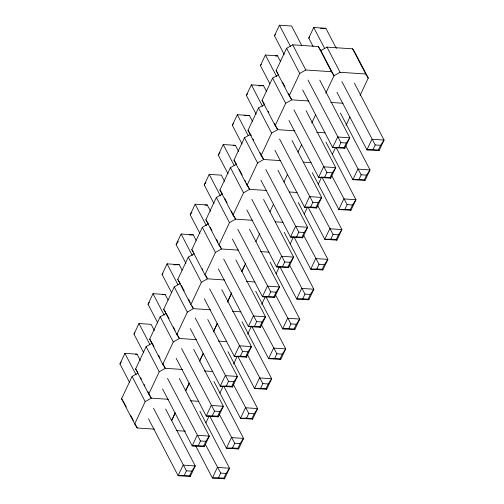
<?xml version="1.0" encoding="UTF-8"?>
<svg xmlns="http://www.w3.org/2000/svg" width="504" height="504" viewBox="0 0 504 504"><rect width="100%" height="100%" fill="white"/><g stroke="black" fill="none" stroke-linecap="round" stroke-linejoin="round"><path stroke-width="0.76" d="M129.704 382.668L119.946 363.926L124.923 353.354L137.069 354.167L140.32 360.417M143.747 352.838L133.995 334.095L138.972 323.524L151.112 324.337L154.369 330.58M157.796 323.007L148.037 304.258L153.021 293.687L165.161 294.5L168.053 300.056M171.486 292.478L162.086 274.428L167.07 263.857L179.21 264.669L182.102 270.226M185.894 263.34L176.135 244.597L181.112 234.026L193.259 234.839L196.151 240.389M199.943 233.509L190.184 214.761L195.161 204.196L207.308 205.008L210.559 211.252M213.992 203.673L204.233 184.93L209.21 174.359L221.357 175.172L224.608 181.421M228.041 173.842L218.282 155.1L223.259 144.528L235.406 145.341L238.657 151.591M242.09 144.012L232.331 125.269L237.308 114.698L249.455 115.51L252.706 121.754M256.139 114.181L246.38 95.432L251.357 84.867L263.504 85.674L266.396 91.23M269.823 83.651L260.429 65.602L265.406 55.03L277.553 55.843L280.438 61.4M284.231 54.514L274.478 35.771L279.455 25.2L291.596 26.013L301.72 45.448M154.325 429.125L137.227 427.984L134.681 423.933L121.577 398.765L132.086 376.444L138.172 372.979M168.368 399.294L151.276 398.154L148.73 394.103L135.626 368.928L146.135 346.613L152.221 343.142L153.991 346.544M182.417 369.464L165.325 368.317L162.779 364.272L149.675 339.098L160.184 316.783L166.27 313.312M196.466 339.627L179.374 338.486L176.828 334.442L163.724 309.267L174.233 286.952L180.319 283.481L177.767 279.43L188.282 257.116L194.368 253.651M224.564 279.966L207.472 278.819L204.92 274.774L191.816 249.6L202.325 227.285L208.417 223.814L205.865 219.769L216.374 197.455L222.466 193.983M252.662 220.298L235.57 219.158L233.018 215.107L219.914 189.939L230.423 167.624L236.515 164.153M266.711 190.468L249.619 189.328L247.067 185.277L233.963 160.102L244.472 137.787L250.557 134.322L251.269 135.683M280.76 160.637L263.668 159.491L261.116 155.446L248.012 130.271L258.521 107.957L264.606 104.486M294.808 130.807L277.71 129.66L275.165 125.616L262.061 100.441L272.57 78.126L278.655 74.655M308.851 100.97L291.759 99.83L289.214 95.779L276.11 70.61L286.618 48.29L292.704 44.825L318.345 46.538L320.891 50.583L333.995 75.758L325.786 93.19M313.085 46.393L308.75 38.065L313.727 27.493L325.874 28.306L336.351 48.434M134.681 423.933L145.19 401.619L151.276 398.154L149.153 394.071M148.73 394.103L159.239 371.788L165.325 368.317L162.849 363.554M162.779 364.272L173.288 341.958L179.374 338.486L176.898 333.724M176.828 334.442L187.337 312.121L193.423 308.656L210.514 309.796M192.005 305.934L193.423 308.656L190.877 304.605L201.386 282.29L207.472 278.819L205.701 275.417M204.92 274.774L215.435 252.46L221.521 248.989L238.613 250.135M219.75 245.587L221.521 248.989L218.969 244.944L229.477 222.629L235.57 219.158L233.799 215.756M233.018 215.107L243.526 192.793L249.619 189.328L246.431 183.204M247.067 185.277L257.576 162.962L263.668 159.491L261.538 155.408M261.116 155.446L271.625 133.132L277.71 129.66L274.522 123.537M275.165 125.616L285.673 103.301L291.759 99.83L288.572 93.706M289.214 95.779L299.723 73.464L305.808 69.999L331.449 71.713L333.995 75.758L340.087 72.286L365.721 74.006L368.266 78.051L360.058 95.483M244.446 265.91L241.826 271.486L245.763 263.119M255.874 241.655L259.812 233.289M269.917 211.825L273.533 204.151M283.966 181.994L287.582 174.321M298.015 152.158L301.631 144.49M311.737 123.026L315.68 114.654M205.852 422.944L209.141 415.97M219.901 393.107L223.184 386.133M233.623 363.976L237.233 356.303M247.672 334.139L251.282 326.472M261.721 304.309L265.331 296.642M276.098 273.779L279.38 266.805M290.147 243.949L293.429 236.974M304.196 214.118L307.478 207.144M318.244 184.281L321.527 177.307M332.294 154.451L335.576 147.477M346.009 125.313L349.952 116.947M148.491 418.767L178.126 475.694L184.193 475.505L186.404 470.805L153.474 408.196M162.54 388.937L192.175 445.864L198.242 445.668L200.453 440.975L167.517 378.365M176.23 358.413L206.224 416.033L212.291 415.838L214.502 411.138L181.566 348.535M190.279 328.576L220.273 386.196L226.34 386.007L228.551 381.308L195.256 318.005M204.328 298.746L234.322 356.366L240.389 356.171L242.6 351.477L209.664 288.868M218.377 268.916L248.371 326.535L254.438 326.34L256.649 321.64L223.713 259.037M232.42 239.079L262.42 296.705L268.487 296.51L270.698 291.81L237.762 229.207M246.834 209.941L276.469 266.868L282.536 266.679L284.747 261.979L251.811 199.37M260.883 180.111L290.512 237.037L296.579 236.842L298.796 232.149L265.86 169.539M274.932 150.28L304.561 207.207L310.628 207.012L312.845 202.312L279.544 139.016M288.975 120.45L318.61 177.377L324.677 177.181L326.888 172.481L293.958 109.878M302.665 89.92L332.659 147.54L338.726 147.351L340.937 142.651L308.001 80.041M184.193 475.505L189.592 475.864L191.803 471.164L195.25 465.935L165.614 409.009M198.242 445.668L203.641 446.034L205.852 441.334L209.299 436.105L179.304 378.485M212.291 415.838L217.69 416.197L219.901 411.503L223.348 406.274L193.712 349.348M226.34 386.007L231.739 386.366L233.951 381.667L237.397 376.438L207.761 319.517M240.389 356.171L245.788 356.536L247.999 351.836L251.446 346.607L221.81 289.68M254.438 326.34L259.837 326.705L262.048 322.006L265.495 316.777L235.859 259.85M268.487 296.51L273.88 296.869L276.098 292.175L279.544 286.946L249.543 229.32M282.536 266.679L287.929 267.038L290.14 262.338L293.586 257.109L263.592 199.489M296.579 236.842L301.978 237.208L304.189 232.508L307.635 227.279L278 170.352M310.628 207.012L316.027 207.371L318.238 202.677L321.684 197.448L292.049 140.522M324.677 177.181L330.076 177.54L332.287 172.841L335.733 167.618L306.098 110.691M338.726 147.351L344.125 147.71L346.336 143.01L349.782 137.781L319.788 80.161M190.273 476.507L195.25 465.935L183.103 465.123L178.126 475.694L190.273 476.507L189.592 475.864M204.322 446.676L209.299 436.105L197.152 435.292L192.175 445.864L204.322 446.676L203.641 446.034M218.371 416.846L223.348 406.274L211.201 405.462L206.224 416.033L218.371 416.846L217.69 416.197M232.42 387.009L237.397 376.438L225.25 375.631L220.273 386.196L232.42 387.009L231.739 386.366M246.469 357.179L251.446 346.607L239.299 345.794L234.322 356.366L246.469 357.179L245.788 356.536M260.511 327.348L265.495 316.777L253.348 315.964L248.371 326.535L260.511 327.348L259.837 326.705M274.56 297.517L279.544 286.946L267.397 286.133L262.42 296.705L274.56 297.517L273.88 296.869M288.609 267.681L293.586 257.109L281.446 256.297L276.469 266.868L288.609 267.681L287.929 267.038M302.658 237.85L307.635 227.279L295.495 226.466L290.512 237.037L302.658 237.85L301.978 237.208M316.707 208.02L321.684 197.448L309.544 196.636L304.561 207.207L316.707 208.02L316.027 207.371M330.756 178.183L335.733 167.618L323.587 166.805L318.61 177.377L330.756 178.183L330.076 177.54M344.805 148.352L349.782 137.781L337.636 136.968L332.659 147.54L344.805 148.352L344.125 147.71M195.779 446.053L212.404 477.987L218.471 477.792L220.683 473.099L205.456 444.509M209.828 416.222L226.447 448.157L232.514 447.962L234.732 443.262L219.139 413.979M223.877 386.392L240.496 418.326L246.563 418.131L248.774 413.431L233.188 384.149M237.926 356.555L254.545 388.489L260.612 388.3L262.823 383.601L247.237 354.318M251.609 326.031L268.594 358.659L274.661 358.464L276.872 353.77L261.286 324.488M266.017 296.894L282.643 328.829L288.71 328.633L290.921 323.933L275.335 294.651M280.067 267.057L296.692 298.992L302.759 298.803L304.97 294.103L289.384 264.821M294.115 237.227L310.741 269.161L316.808 268.966L319.019 264.272L303.792 235.683M308.164 207.396L324.79 239.331L330.857 239.135L333.068 234.442L317.482 205.153M321.854 176.866L338.839 209.5L344.906 209.305L347.117 204.605L331.525 175.323M336.262 147.729L352.888 179.663L358.955 179.474L361.166 174.775L345.574 145.492M336.937 92.213L366.931 149.833L372.998 149.638L375.215 144.944L341.914 81.642M218.471 477.792L223.864 478.157L226.076 473.458L229.522 468.229L199.893 411.302M232.514 447.962L237.913 448.321L240.124 443.627L243.571 438.398L213.935 381.471M246.563 418.131L251.962 418.49L254.173 413.79L257.62 408.568L227.984 351.641M260.612 388.3L266.011 388.66L268.223 383.96L271.669 378.731L242.033 321.804M274.661 358.464L280.06 358.829L282.272 354.129L285.718 348.9L255.723 291.281M288.71 328.633L294.109 328.992L296.321 324.299L299.767 319.07L270.131 262.143M302.759 298.803L308.158 299.162L310.369 294.462L313.816 289.239L284.18 232.312M316.808 268.966L322.207 269.331L324.419 264.632L327.865 259.402L298.229 202.476M330.857 239.135L336.25 239.501L338.468 234.801L341.914 229.572L312.278 172.645M344.906 209.305L350.299 209.664L352.516 204.971L355.963 199.742L325.962 142.122M358.955 179.474L364.348 179.833L366.559 175.134L370.005 169.905L340.376 112.978M372.998 149.638L378.397 150.003L380.608 145.303L384.054 140.074L354.419 83.147M224.545 478.8L229.522 468.229L217.382 467.416L212.404 477.987L224.545 478.8L223.864 478.157M238.594 448.969L243.571 438.398L231.431 437.585L226.447 448.157L238.594 448.969L237.913 448.321M252.643 419.133L257.62 408.568L245.473 407.755L240.496 418.326L252.643 419.133L251.962 418.49M266.692 389.302L271.669 378.731L259.522 377.918L254.545 388.489L266.692 389.302L266.011 388.66M280.741 359.472L285.718 348.9L273.571 348.088L268.594 358.659L280.741 359.472L280.06 358.829M294.79 329.641L299.767 319.07L287.62 318.257L282.643 328.829L294.79 329.641L294.109 328.992M308.839 299.804L313.816 289.239L301.669 288.427L296.692 298.992L308.839 299.804L308.158 299.162M322.888 269.974L327.865 259.402L315.718 258.59L310.741 269.161L322.888 269.974L322.207 269.331M336.93 240.143L341.914 229.572L329.767 228.759L324.79 239.331L336.93 240.143L336.25 239.501M350.979 210.313L355.963 199.742L343.816 198.929L338.839 209.5L350.979 210.313L350.299 209.664M365.028 180.476L370.005 169.905L357.865 169.098L352.888 179.663L365.028 180.476L364.348 179.833M379.077 150.646L384.054 140.074L371.914 139.262L366.931 149.833L379.077 150.646L378.397 150.003M274.478 35.771L275.335 34.461M260.429 65.602L261.286 64.298M246.38 95.432L247.672 93.473M232.331 125.269L233.623 123.304M218.282 155.1L220.002 152.485M204.233 184.93L205.96 182.316M190.184 214.761L191.911 212.153M308.75 38.065L309.613 36.754M176.135 244.597L178.29 241.328M162.086 274.428L162.95 273.124M148.037 304.258L149.335 302.299M133.995 334.095L134.852 332.785M119.946 363.926L121.237 361.966M320.891 50.583L326.976 47.118L352.617 48.831L355.163 52.876L368.266 78.051M320.563 28.476L325.874 28.306M275.272 55.919L277.553 55.843M258.949 85.819L263.504 85.674M244.144 115.681L249.455 115.51M233.132 145.417L235.406 145.341M205.034 205.078L207.308 205.008M189.466 234.958L193.259 234.839M173.905 264.839L179.21 264.669M162.131 294.601L165.161 294.5M135.551 354.218L137.069 354.167M330.7 102.432L343.13 103.263M316.651 132.262L325.193 132.835M340.937 142.651L346.336 143.01M375.215 144.944L380.608 145.303M303.377 162.149L311.144 162.666M326.888 172.481L332.287 172.841M361.166 174.775L366.559 175.134M289.327 191.98L297.095 192.503M312.845 202.312L318.238 202.677M347.117 204.605L352.516 204.971M275.279 221.81L283.053 222.333M298.796 232.149L304.189 232.508M333.068 234.442L338.468 234.801M260.455 251.591L269.004 252.164M284.747 261.979L290.14 262.338M319.019 264.272L324.419 264.632M246.406 281.427L254.955 281.994M270.698 291.81L276.098 292.175M304.97 294.103L310.369 294.462M232.357 311.258L240.906 311.831M256.649 321.64L262.048 322.006M290.921 323.933L296.321 324.299M218.308 341.088L226.857 341.662M242.6 351.477L247.999 351.836M276.872 353.77L282.272 354.129M204.259 370.925L212.808 371.492M228.551 381.308L233.951 381.667M262.823 383.601L268.223 383.96M190.216 400.756L198.759 401.329M214.502 411.138L219.901 411.503M248.774 413.431L254.173 413.79M176.167 430.586L185.491 431.21M200.453 440.975L205.852 441.334M234.732 443.262L240.124 443.627M186.404 470.805L191.803 471.164M220.683 473.099L226.076 473.458M252.038 85.51L251.357 84.867L262.559 106.388M167.75 264.499L167.07 263.857L177.906 284.684M276.11 70.61L277.931 73.496M262.061 100.441L264.247 103.906M248.012 130.271L250.198 133.743M233.963 160.102L236.149 163.573M219.914 189.939L222.1 193.404M191.816 249.6L193.278 251.912M163.724 309.267L165.545 312.159M149.675 339.098L151.496 341.989M135.626 368.928L137.447 371.82M121.577 398.765L124.123 402.809M352.617 48.831L365.721 74.006M326.976 47.118L340.087 72.286M313.727 27.493L324.57 48.321M318.345 46.538L331.449 71.713M292.704 44.825L305.808 69.999M279.455 25.2L290.657 46.721M286.618 48.29L299.723 73.464M282.555 82.139L285.031 86.902M265.406 55.03L276.608 76.551M272.57 78.126L285.673 103.301M268.153 111.29L268.859 112.65M258.521 107.957L271.625 133.132M253.039 139.085L253.745 140.44M260.121 152.687L260.833 154.048M237.308 114.698L248.151 135.526M244.472 137.787L257.576 162.962M239.343 169.596L242.178 175.039M245.013 180.482L245.719 181.843M223.259 144.528L234.102 165.356M230.423 167.624L243.526 192.793M224.589 198.066L227.071 202.828M231.317 210.993L233.087 214.395M209.21 174.359L220.418 195.88M216.374 197.455L229.477 222.629M210.187 227.216L211.957 230.618M216.562 239.463L217.98 242.185M205.865 219.769L218.969 244.944M195.161 204.196L206.369 225.716M202.325 227.285L215.435 252.46M202.161 268.619L202.866 269.98M181.112 234.026L192.32 255.547M188.282 257.116L201.386 282.29M181.383 285.522L184.212 290.966M188.464 299.13L190.235 302.532M177.767 279.43L190.877 304.605M174.233 286.952L187.337 312.121M166.622 313.992L169.105 318.755M173.351 326.92L175.127 330.322M153.021 293.687L164.222 315.208M160.184 316.783L173.288 341.958M158.596 355.389L160.014 358.111M138.972 323.524L149.814 344.352M146.135 346.613L159.239 371.788M140.654 377.742L141.359 379.103M144.194 384.546L144.9 385.906M147.735 391.35L148.447 392.711M124.923 353.354L136.124 374.875M132.086 376.444L145.19 401.619M124.482 403.49L126.252 406.892M130.498 415.057L133.333 420.5M135.103 423.902L137.227 427.984M175.19 412.978L171.581 420.651L175.197 412.978M189.239 383.147L185.629 390.814L189.246 383.147M203.288 353.317L199.678 360.984L203.288 353.317M217.337 323.48L213.4 331.853L217.337 323.48M231.714 292.95L227.449 302.016L231.714 292.95"/></g></svg>
